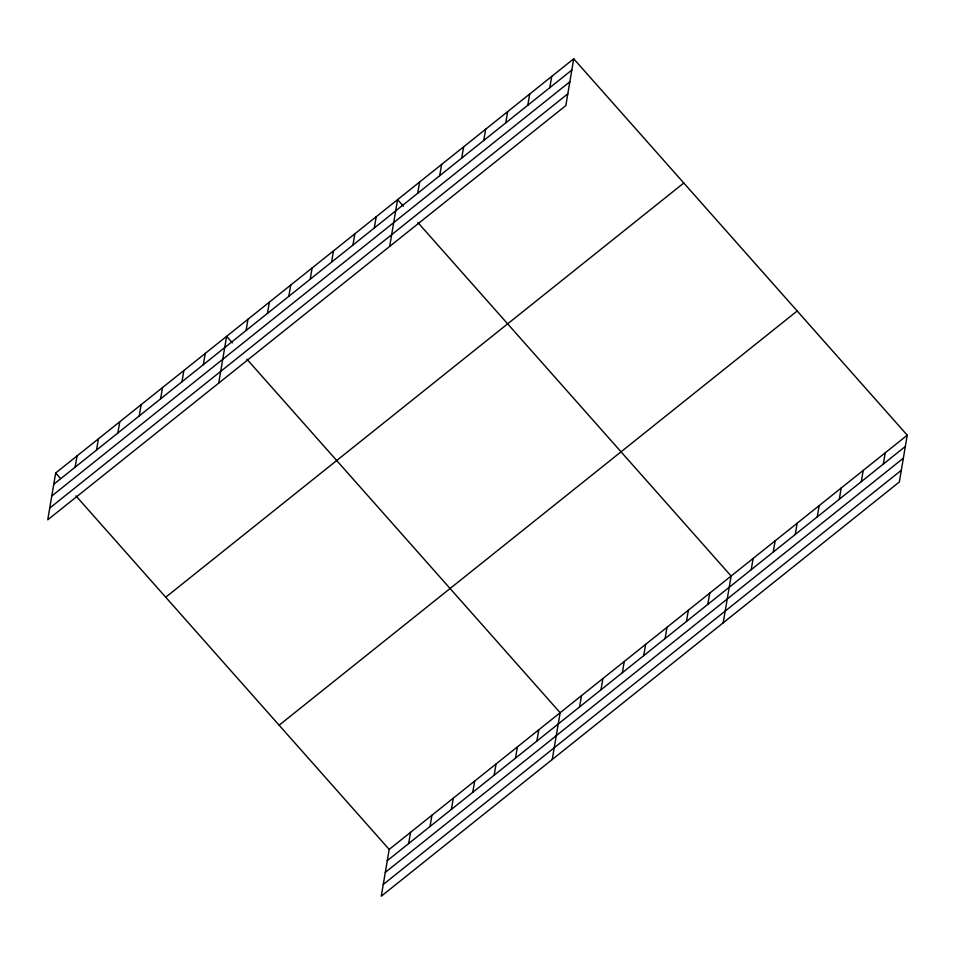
<?xml version="1.0" encoding="UTF-8"?>
<svg xmlns="http://www.w3.org/2000/svg" width="955" height="955" viewBox="0 0 955 955"><rect width="100%" height="100%" fill="white"/><g stroke="black" fill="none" stroke-linecap="round" stroke-linejoin="round"><path stroke-width="1.43" d="M573.728 58.804L55.665 473.012L47.75 519.807L565.814 105.587L573.728 58.804L907.25 435.194L899.335 481.989L381.272 896.196L389.186 849.413L907.25 435.194M75.135 467.186L77.033 455.929M96.503 450.103L98.401 438.846M117.871 433.021L119.769 421.752M139.239 415.926L141.149 404.669M160.607 398.844L162.517 387.587M181.975 381.761L183.885 370.492M203.355 364.667L205.253 353.41M218.707 383.11L226.622 336.327L232.423 342.857M246.092 330.502L247.99 319.233M267.46 313.407L269.37 302.15M288.828 296.325L290.738 285.068M310.196 279.242L312.106 267.973M331.576 262.148L333.474 250.89M352.944 245.065L354.842 233.808M374.312 227.982L376.21 216.713M389.676 246.426L397.59 199.631L403.38 206.173M417.693 193.292L419.603 182.023M439.718 175.684L441.616 164.427M461.731 158.076L463.641 146.819M483.755 140.481L485.653 129.212M505.768 122.873L507.678 111.616M527.793 105.265L529.691 94.008M408.656 843.587L410.555 832.33M549.805 87.657L551.704 76.4M430.025 826.505L431.923 815.236M451.393 809.41L453.303 798.153M472.761 792.328L474.671 781.071M494.129 775.245L496.039 763.976M515.497 758.151L517.407 746.894M536.877 741.068L538.775 729.811M552.229 759.512L560.143 712.716L246.903 359.199M579.613 706.891L581.523 695.634M600.982 689.808L602.892 678.551M622.35 672.726L624.26 661.457M643.718 655.631L645.628 644.374M665.098 638.549L666.996 627.292M686.466 621.466L688.364 610.197M707.834 604.372L709.744 593.115M723.198 622.815L731.112 576.032L417.86 222.515M751.227 569.681L753.125 558.424M773.24 552.086L775.15 540.817M795.252 534.478L797.162 523.221M817.277 516.87L819.175 505.613M839.29 499.274L841.2 488.005M861.315 481.666L863.213 470.409M883.327 464.058L885.237 452.801M53.755 484.269L571.818 70.061M51.773 496.003L569.837 81.784M49.732 508.084L567.795 93.865M165.728 597.221L683.792 183.014M279.123 725.203L797.186 310.984M387.276 860.67L905.34 446.463M385.295 872.393L903.358 458.185M383.253 884.473L901.317 470.266M55.665 473.012L60.487 478.467M75.934 495.896L389.186 849.413"/></g></svg>
